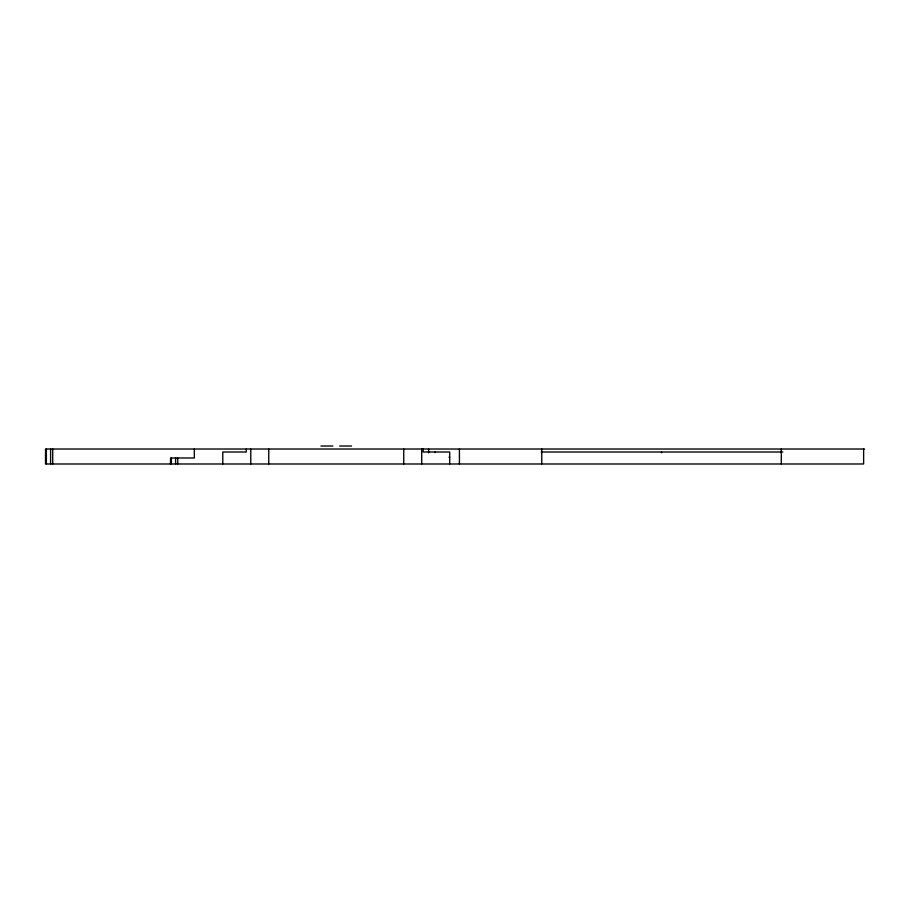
<?xml version="1.0" encoding="UTF-8"?>
<svg xmlns="http://www.w3.org/2000/svg" width="910" height="910" viewBox="0 0 910 910"><rect width="100%" height="100%" fill="white"/><g stroke="black" fill="none" stroke-linecap="round" stroke-linejoin="round"><path stroke-width="1.36" d="M320.911 446.014L332.855 446.014M339.623 446.014L351.567 446.014M864.5 449.017L45.534 449.017L45.5 463.986L863.624 463.986L863.624 449.017M541.154 452.008L782.85 452.008M448.994 457.241L449.699 457.241M781.292 449.017L781.292 463.986M661.524 452.008L661.524 452.759M541.768 449.017L541.768 463.986M459.425 449.017L459.425 463.986M449.699 463.986L449.699 452.008L423.195 452.008L423.195 449.017M435.105 452.008L435.105 452.657M428.61 449.017L428.61 452.861M421.705 449.017L421.705 463.986M403.733 449.017L403.733 463.986M268.746 449.017L268.746 463.986M250.785 449.017L250.785 463.986M246.292 449.017L246.292 452.008L222.791 452.008L222.791 463.986M194.331 449.017L194.331 457.992L170.534 457.992L170.5 463.986M177.734 457.992L177.734 463.986M175.607 457.992L175.607 463.986M171.376 457.992L171.376 463.986M52.723 449.017L52.723 463.986M50.607 449.017L50.607 463.986M46.376 449.017L46.376 463.986"/></g></svg>
